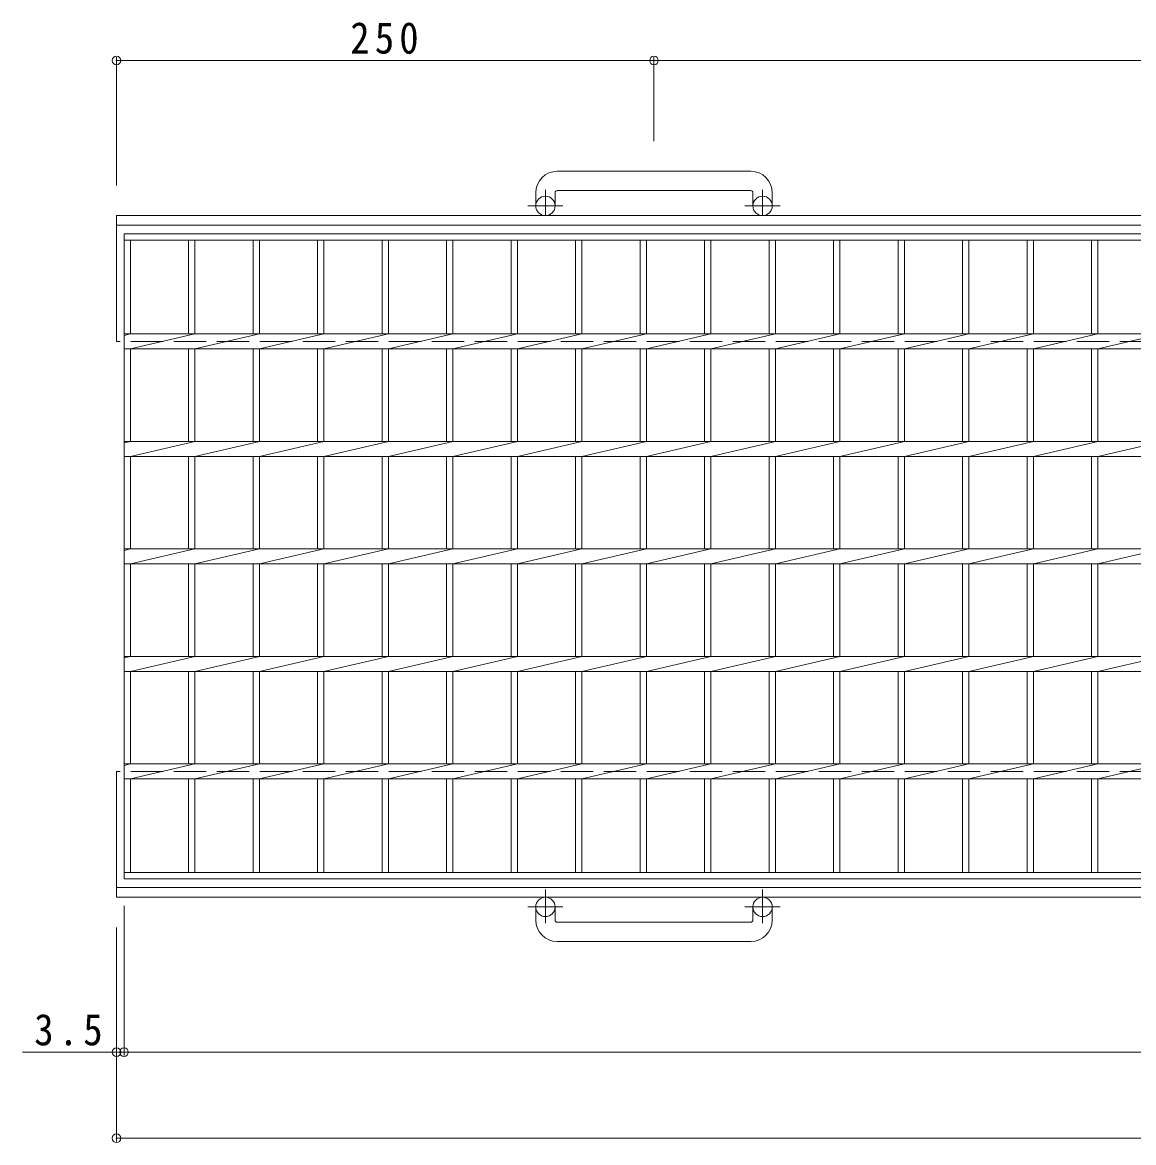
# Model space of a CAD drawing. Units: millimetres, scale not verified. Extents: x -840 to 876, y -685 to 611.
# Drawn here: x -840 to -323, y -47 to 474 of the extents above; entities that cross this region are included whole.
import ezdxf

# ---------------------------------------------------------------- set-up
doc = ezdxf.new("R2010")
doc.units = ezdxf.units.MM
doc.header["$LTSCALE"] = 5
doc.header["$PDMODE"] = 32
doc.header["$PDSIZE"] = 4
doc.linetypes.add('CHAIN1', pattern=[8, 5, -1, 1, -1])
doc.linetypes.add('DASHED3', pattern=[4, 3, -1])
for name, color, linetype, lineweight in [('A-1_ピット', 2, 'Continuous', 9), ('A-2_蓋', 3, 'Continuous', 9), ('A-4_寸法', 7, 'Continuous', 9)]:
    doc.layers.add(name, color=color, linetype=linetype, lineweight=lineweight)
doc.styles.add('ＭＳ ゴシック', font='')
doc.styles.get('ＭＳ ゴシック').set_extended_font_data('MS Gothic')

msp = doc.modelspace()

# ---------------------------------------------------------------- linework, layer by layer
at = {"layer": 'A-1_ピット'}
for p, q in [((-501.505, 404.406), (-591.505, 404.406)), ((-601.505, 394.406), (-601.505, 388.306)), ((-592.505, 394.406), (-592.505, 388.306)), ((-591.505, 395.406), (-501.505, 395.406)), ((-500.505, 394.406), (-500.505, 388.306)), ((-491.505, 394.406), (-491.505, 388.306)), ((-796.505, 325.307), (-796.505, 383.806)), ((385.203, 383.806), (-796.505, 383.806)), ((385.203, 379.307), (-796.505, 379.307)), ((-796.505, 125.306), (-796.505, 66.806)), ((385.203, 71.306), (-796.505, 71.306)), ((385.203, 66.806), (-796.505, 66.806)), ((-601.505, 56.206), (-601.505, 62.306)), ((-592.505, 56.206), (-592.505, 62.306)), ((-500.505, 56.206), (-500.505, 62.306)), ((-491.505, 56.206), (-491.505, 62.306)), ((-591.505, 55.206), (-501.505, 55.206)), ((-501.505, 46.206), (-591.505, 46.206))]:
    msp.add_line(p, q, dxfattribs=at)
at = {"layer": 'A-1_ピット', "linetype": 'CHAIN1'}
for p, q in [((-597.005, 384.199), (-597.005, 395.797)), ((-496.005, 384.199), (-496.005, 395.797)), ((-588.842, 388.306), (-605.249, 388.306)), ((-487.842, 388.306), (-504.249, 388.306)), ((-597.005, 70.413), (-597.005, 54.816)), ((-496.005, 70.413), (-496.005, 54.816)), ((-588.842, 62.306), (-605.249, 62.306)), ((-487.842, 62.306), (-504.249, 62.306))]:
    msp.add_line(p, q, dxfattribs=at)
at = {"layer": 'A-1_ピット', "linetype": 'DASHED3'}
for p, q in [((385.203, 325.307), (-796.505, 325.307)), ((385.203, 125.306), (-796.505, 125.306))]:
    msp.add_line(p, q, dxfattribs=at)
at = {"layer": 'A-1_ピット'}
for centre in [(-597.005, 388.306), (-496.005, 388.306), (-597.005, 62.306), (-496.005, 62.306)]:
    msp.add_circle(centre, 4.5, dxfattribs=at)
for centre, radius, start, end in [((-591.505, 394.406), 10, 90, 180), ((-501.505, 394.406), 10, 0, 90), ((-591.505, 394.406), 1, 90, 180), ((-501.505, 394.406), 1, 0, 90), ((-591.505, 56.206), 10, 180, 270), ((-591.505, 56.206), 1, 180, 270), ((-501.505, 56.206), 10, 270, 0), ((-501.505, 56.206), 1, 270, 0)]:
    msp.add_arc(centre, radius, start, end, dxfattribs=at)
at = {"layer": 'A-2_蓋'}
for p, q in [((-793.005, 75.306), (-793.005, 375.307)), ((-793.005, 375.307), (199.996, 375.307)), ((-793.005, 372.306), (199.996, 372.306)), ((-790.005, 328.806), (-790.005, 372.306)), ((-763.005, 372.306), (-763.005, 328.806)), ((-760.005, 372.306), (-760.005, 328.806)), ((-733.005, 372.306), (-733.005, 328.806)), ((-730.005, 372.306), (-730.005, 328.806)), ((-703.005, 372.306), (-703.005, 328.806)), ((-700.005, 372.306), (-700.005, 328.806)), ((-673.005, 372.306), (-673.005, 328.806)), ((-670.005, 372.306), (-670.005, 328.806)), ((-643.005, 372.306), (-643.005, 328.806)), ((-640.005, 372.306), (-640.005, 328.806)), ((-613.005, 372.306), (-613.005, 328.806)), ((-610.004, 372.306), (-610.004, 328.806)), ((-583.004, 372.306), (-583.004, 328.806)), ((-580.005, 372.306), (-580.005, 328.806)), ((-553.005, 372.306), (-553.005, 328.806)), ((-550.005, 372.306), (-550.005, 328.806)), ((-523.005, 372.306), (-523.005, 328.806)), ((-520.005, 372.306), (-520.005, 328.806)), ((-493.004, 372.306), (-493.004, 328.806)), ((-490.004, 372.306), (-490.004, 328.806)), ((-463.005, 372.306), (-463.005, 328.806)), ((-460.004, 372.306), (-460.004, 328.806)), ((-433.005, 372.306), (-433.005, 328.806)), ((-430.005, 372.306), (-430.005, 328.806)), ((-403.004, 372.306), (-403.004, 328.806)), ((-400.005, 372.306), (-400.005, 328.806)), ((-373.004, 372.306), (-373.004, 328.806)), ((-370.004, 372.306), (-370.004, 328.806)), ((-343.004, 372.306), (-343.004, 328.806)), ((-340.005, 372.306), (-340.005, 328.806)), ((-790.005, 328.806), (-793.005, 328.106)), ((-793.005, 328.806), (199.996, 328.806)), ((-760.005, 328.806), (-790.005, 321.807)), ((-730.005, 328.806), (-760.005, 321.807)), ((-700.005, 328.806), (-730.005, 321.807)), ((-670.005, 328.806), (-700.005, 321.807)), ((-640.005, 328.806), (-670.005, 321.807)), ((-610.004, 328.806), (-640.005, 321.807)), ((-580.004, 328.806), (-610.004, 321.807)), ((-550.004, 328.806), (-580.005, 321.807)), ((-520.005, 328.806), (-550.005, 321.807)), ((-490.004, 328.806), (-520.005, 321.807)), ((-460.004, 328.806), (-490.004, 321.807)), ((-430.005, 328.806), (-460.004, 321.807)), ((-400.005, 328.806), (-430.005, 321.807)), ((-370.004, 328.806), (-400.005, 321.807)), ((-340.004, 328.806), (-370.004, 321.807)), ((-310.004, 328.806), (-340.005, 321.807)), ((-793.005, 321.807), (199.996, 321.807)), ((-790.005, 278.806), (-790.005, 321.807)), ((-763.005, 321.807), (-763.005, 278.806)), ((-760.005, 321.807), (-760.005, 278.806)), ((-733.005, 321.807), (-733.005, 278.806)), ((-730.005, 321.807), (-730.005, 278.806)), ((-703.005, 321.807), (-703.005, 278.806)), ((-700.005, 321.807), (-700.005, 278.806)), ((-673.005, 321.807), (-673.005, 278.806)), ((-670.005, 321.807), (-670.005, 278.806)), ((-643.005, 321.807), (-643.005, 278.806)), ((-640.005, 321.807), (-640.005, 278.806)), ((-613.005, 321.807), (-613.005, 278.806)), ((-610.004, 321.807), (-610.004, 278.806)), ((-583.004, 321.807), (-583.004, 278.806)), ((-580.005, 321.807), (-580.005, 278.806)), ((-553.005, 321.807), (-553.005, 278.806)), ((-550.005, 321.807), (-550.005, 278.806)), ((-523.005, 321.807), (-523.005, 278.806)), ((-520.005, 321.807), (-520.005, 278.806)), ((-493.004, 321.807), (-493.004, 278.806)), ((-490.004, 321.807), (-490.004, 278.806)), ((-463.005, 321.807), (-463.005, 278.806)), ((-460.004, 321.807), (-460.004, 278.806)), ((-433.005, 321.807), (-433.005, 278.806)), ((-430.005, 321.807), (-430.005, 278.806)), ((-403.004, 321.807), (-403.004, 278.806)), ((-400.005, 321.807), (-400.005, 278.806)), ((-373.004, 321.807), (-373.004, 278.806)), ((-370.004, 321.807), (-370.004, 278.806)), ((-343.004, 321.807), (-343.004, 278.806)), ((-340.005, 321.807), (-340.005, 278.806)), ((-790.005, 278.806), (-793.005, 278.106)), ((-793.005, 278.806), (199.996, 278.806)), ((-760.005, 278.806), (-790.005, 271.806)), ((-730.005, 278.806), (-760.005, 271.806)), ((-700.005, 278.806), (-730.005, 271.806)), ((-670.005, 278.806), (-700.005, 271.806)), ((-640.005, 278.806), (-670.005, 271.806)), ((-610.004, 278.806), (-640.005, 271.806)), ((-580.004, 278.806), (-610.004, 271.806)), ((-550.004, 278.806), (-580.005, 271.806)), ((-520.005, 278.806), (-550.005, 271.806)), ((-490.004, 278.806), (-520.005, 271.806)), ((-460.004, 278.806), (-490.004, 271.806)), ((-430.005, 278.806), (-460.004, 271.806)), ((-400.005, 278.806), (-430.005, 271.806)), ((-370.004, 278.806), (-400.005, 271.806)), ((-340.004, 278.806), (-370.004, 271.806)), ((-310.004, 278.806), (-340.005, 271.806)), ((-793.005, 271.806), (199.996, 271.806)), ((-790.005, 228.806), (-790.005, 271.806)), ((-763.005, 271.806), (-763.005, 228.806)), ((-760.005, 271.806), (-760.005, 228.806)), ((-733.005, 271.806), (-733.005, 228.806)), ((-730.005, 271.806), (-730.005, 228.806)), ((-703.005, 271.806), (-703.005, 228.806)), ((-700.005, 271.806), (-700.005, 228.806)), ((-673.005, 271.806), (-673.005, 228.806)), ((-670.005, 271.806), (-670.005, 228.806)), ((-643.005, 271.806), (-643.005, 228.806)), ((-640.005, 271.806), (-640.005, 228.806)), ((-613.005, 271.806), (-613.005, 228.806)), ((-610.004, 271.806), (-610.004, 228.806)), ((-583.004, 271.806), (-583.004, 228.806)), ((-580.005, 271.806), (-580.005, 228.806)), ((-553.005, 271.806), (-553.005, 228.806)), ((-550.005, 271.806), (-550.005, 228.806)), ((-523.005, 271.806), (-523.005, 228.806)), ((-520.005, 271.806), (-520.005, 228.806)), ((-493.004, 271.806), (-493.004, 228.806)), ((-490.004, 271.806), (-490.004, 228.806)), ((-463.005, 271.806), (-463.005, 228.806)), ((-460.004, 271.806), (-460.004, 228.806)), ((-433.005, 271.806), (-433.005, 228.806)), ((-430.005, 271.806), (-430.005, 228.806)), ((-403.004, 271.806), (-403.004, 228.806)), ((-400.005, 271.806), (-400.005, 228.806)), ((-373.004, 271.806), (-373.004, 228.806)), ((-370.004, 271.806), (-370.004, 228.806)), ((-343.004, 271.806), (-343.004, 228.806)), ((-340.005, 271.806), (-340.005, 228.806)), ((-790.005, 228.806), (-793.005, 228.106)), ((-793.005, 228.806), (199.996, 228.806)), ((-760.005, 228.806), (-790.005, 221.807)), ((-730.005, 228.806), (-760.005, 221.807)), ((-700.005, 228.806), (-730.005, 221.807)), ((-670.005, 228.806), (-700.005, 221.807)), ((-640.005, 228.806), (-670.005, 221.807)), ((-610.004, 228.806), (-640.005, 221.807)), ((-580.004, 228.806), (-610.004, 221.807)), ((-550.004, 228.806), (-580.005, 221.807)), ((-520.005, 228.806), (-550.005, 221.807)), ((-490.004, 228.806), (-520.005, 221.807)), ((-460.004, 228.806), (-490.004, 221.807)), ((-430.005, 228.806), (-460.004, 221.807)), ((-400.005, 228.806), (-430.005, 221.807)), ((-370.004, 228.806), (-400.005, 221.807)), ((-340.004, 228.806), (-370.004, 221.807)), ((-310.004, 228.806), (-340.005, 221.807)), ((-793.005, 221.807), (199.996, 221.807)), ((-790.005, 178.806), (-790.005, 221.807)), ((-763.005, 221.807), (-763.005, 178.806)), ((-760.005, 221.807), (-760.005, 178.806)), ((-733.005, 221.807), (-733.005, 178.806)), ((-730.005, 221.807), (-730.005, 178.806)), ((-703.005, 221.807), (-703.005, 178.806)), ((-700.005, 221.807), (-700.005, 178.806)), ((-673.005, 221.807), (-673.005, 178.806)), ((-670.005, 221.807), (-670.005, 178.806)), ((-643.005, 221.807), (-643.005, 178.806)), ((-640.005, 221.807), (-640.005, 178.806)), ((-613.005, 221.807), (-613.005, 178.806)), ((-610.004, 221.807), (-610.004, 178.806)), ((-583.004, 221.807), (-583.004, 178.806)), ((-580.005, 221.807), (-580.005, 178.806)), ((-553.005, 221.807), (-553.005, 178.806)), ((-550.005, 221.807), (-550.005, 178.806)), ((-523.005, 221.807), (-523.005, 178.806)), ((-520.005, 221.807), (-520.005, 178.806)), ((-493.004, 221.807), (-493.004, 178.806)), ((-490.004, 221.807), (-490.004, 178.806)), ((-463.005, 221.807), (-463.005, 178.806)), ((-460.004, 221.807), (-460.004, 178.806)), ((-433.005, 221.807), (-433.005, 178.806)), ((-430.005, 221.807), (-430.005, 178.806)), ((-403.004, 221.807), (-403.004, 178.806)), ((-400.005, 221.807), (-400.005, 178.806)), ((-373.004, 221.807), (-373.004, 178.806)), ((-370.004, 221.807), (-370.004, 178.806)), ((-343.004, 221.807), (-343.004, 178.806)), ((-340.005, 221.807), (-340.005, 178.806)), ((-790.005, 178.806), (-793.005, 178.106)), ((-793.005, 178.806), (199.996, 178.806)), ((-760.005, 178.806), (-790.005, 171.806)), ((-730.005, 178.806), (-760.005, 171.806)), ((-700.005, 178.806), (-730.005, 171.806)), ((-670.005, 178.806), (-700.005, 171.806)), ((-640.005, 178.806), (-670.005, 171.806)), ((-610.004, 178.806), (-640.005, 171.806)), ((-580.004, 178.806), (-610.004, 171.806)), ((-550.004, 178.806), (-580.005, 171.806)), ((-520.005, 178.806), (-550.005, 171.806)), ((-490.004, 178.806), (-520.005, 171.806)), ((-460.004, 178.806), (-490.004, 171.806)), ((-430.005, 178.806), (-460.004, 171.806)), ((-400.005, 178.806), (-430.005, 171.806)), ((-370.004, 178.806), (-400.005, 171.806)), ((-340.004, 178.806), (-370.004, 171.806)), ((-310.004, 178.806), (-340.005, 171.806)), ((-793.005, 171.806), (199.996, 171.806)), ((-790.005, 128.806), (-790.005, 171.806)), ((-763.005, 171.806), (-763.005, 128.806)), ((-760.005, 171.806), (-760.005, 128.806)), ((-733.005, 171.806), (-733.005, 128.806)), ((-730.005, 171.806), (-730.005, 128.806)), ((-703.005, 171.806), (-703.005, 128.806)), ((-700.005, 171.806), (-700.005, 128.806)), ((-673.005, 171.806), (-673.005, 128.806)), ((-670.005, 171.806), (-670.005, 128.806)), ((-643.005, 171.806), (-643.005, 128.806)), ((-640.005, 171.806), (-640.005, 128.806)), ((-613.005, 171.806), (-613.005, 128.806)), ((-610.004, 171.806), (-610.004, 128.806)), ((-583.004, 171.806), (-583.004, 128.806)), ((-580.005, 171.806), (-580.005, 128.806)), ((-553.005, 171.806), (-553.005, 128.806)), ((-550.005, 171.806), (-550.005, 128.806)), ((-523.005, 171.806), (-523.005, 128.806)), ((-520.005, 171.806), (-520.005, 128.806)), ((-493.004, 171.806), (-493.004, 128.806)), ((-490.004, 171.806), (-490.004, 128.806)), ((-463.005, 171.806), (-463.005, 128.806)), ((-460.004, 171.806), (-460.004, 128.806)), ((-433.005, 171.806), (-433.005, 128.806)), ((-430.005, 171.806), (-430.005, 128.806)), ((-403.004, 171.806), (-403.004, 128.806)), ((-400.005, 171.806), (-400.005, 128.806)), ((-373.004, 171.806), (-373.004, 128.806)), ((-370.004, 171.806), (-370.004, 128.806)), ((-343.004, 171.806), (-343.004, 128.806)), ((-340.005, 171.806), (-340.005, 128.806)), ((-790.005, 128.806), (-793.005, 128.106)), ((-793.005, 128.806), (199.996, 128.806)), ((-760.005, 128.806), (-790.005, 121.807)), ((-730.005, 128.806), (-760.005, 121.807)), ((-700.005, 128.806), (-730.005, 121.807)), ((-670.005, 128.806), (-700.005, 121.807)), ((-640.005, 128.806), (-670.005, 121.807)), ((-610.004, 128.806), (-640.005, 121.807)), ((-580.004, 128.806), (-610.004, 121.807)), ((-550.004, 128.806), (-580.005, 121.807)), ((-520.005, 128.806), (-550.005, 121.807)), ((-490.004, 128.806), (-520.005, 121.807)), ((-460.004, 128.806), (-490.004, 121.807)), ((-430.005, 128.806), (-460.004, 121.807)), ((-400.005, 128.806), (-430.005, 121.807)), ((-370.004, 128.806), (-400.005, 121.807)), ((-340.004, 128.806), (-370.004, 121.807)), ((-310.004, 128.806), (-340.005, 121.807)), ((-793.005, 121.807), (199.996, 121.807)), ((-790.005, 78.307), (-790.005, 121.807)), ((-763.005, 121.807), (-763.005, 78.307)), ((-760.005, 121.807), (-760.005, 78.307)), ((-733.005, 121.807), (-733.005, 78.307)), ((-730.005, 121.807), (-730.005, 78.307)), ((-703.005, 121.807), (-703.005, 78.307)), ((-700.005, 121.807), (-700.005, 78.307)), ((-673.005, 121.807), (-673.005, 78.307)), ((-670.005, 121.807), (-670.005, 78.307)), ((-643.005, 121.807), (-643.005, 78.307)), ((-640.005, 121.807), (-640.005, 78.307)), ((-613.005, 121.807), (-613.005, 78.307)), ((-610.004, 121.807), (-610.004, 78.307)), ((-583.004, 121.807), (-583.004, 78.307)), ((-580.005, 121.807), (-580.005, 78.307)), ((-553.005, 121.807), (-553.005, 78.307)), ((-550.005, 121.807), (-550.005, 78.307)), ((-523.005, 121.807), (-523.005, 78.307)), ((-520.005, 121.807), (-520.005, 78.307)), ((-493.004, 121.807), (-493.004, 78.307)), ((-490.004, 121.807), (-490.004, 78.307)), ((-463.005, 121.807), (-463.005, 78.307)), ((-460.004, 121.807), (-460.004, 78.307)), ((-433.005, 121.807), (-433.005, 78.307)), ((-430.005, 121.807), (-430.005, 78.307)), ((-403.004, 121.807), (-403.004, 78.307)), ((-400.005, 121.807), (-400.005, 78.307)), ((-373.004, 121.807), (-373.004, 78.307)), ((-370.004, 121.807), (-370.004, 78.307)), ((-343.004, 121.807), (-343.004, 78.307)), ((-340.005, 121.807), (-340.005, 78.307)), ((199.996, 78.307), (-793.005, 78.307)), ((199.996, 75.306), (-793.005, 75.306))]:
    msp.add_line(p, q, dxfattribs=at)
at = {"layer": 'A-4_寸法'}
for p, q in [((-796.505, 397.807), (-796.505, 457.406)), ((-796.505, 455.906), (384.225, 455.906)), ((-546.505, 418.406), (-546.505, 457.406)), ((-793.005, 62.806), (-793.005, -6.794)), ((-796.505, 52.806), (-796.505, -46.794)), ((-840.261, -5.294), (385.203, -5.294)), ((-796.505, -45.295), (385.203, -45.295))]:
    msp.add_line(p, q, dxfattribs=at)
for p in [(-796.505, 455.906), (-546.505, 455.906), (-796.505, -5.294), (-793.005, -5.294), (-796.505, -45.295)]:
    msp.add_point(p, dxfattribs=at)

# ---------------------------------------------------------------- texts
at = {"layer": 'A-4_寸法', "color": 2, "char_height": 14.66, "attachment_point": 7, "style": 'ＭＳ ゴシック'}
for s, insert in [('\\T1.27;\\W0.9;250', (-687.755, 458.906)), ('\\T1.27;\\W0.9;3.5', (-834.744, -2.294))]:
    msp.add_mtext(s, dxfattribs=dict(at, insert=insert))

doc.saveas('drawing.dxf')
